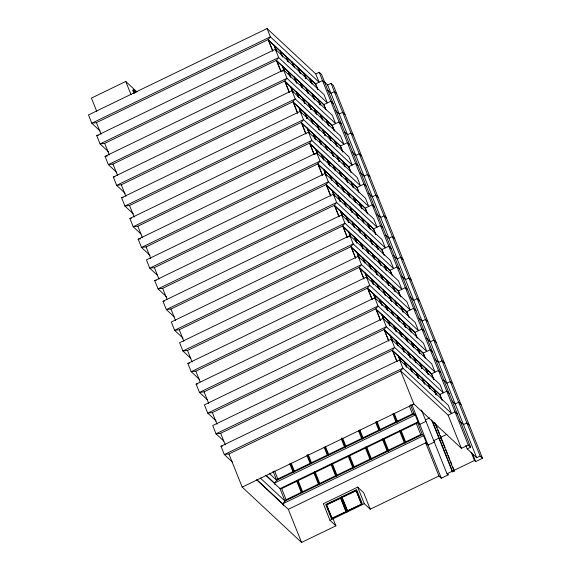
<?xml version="1.0" encoding="UTF-8"?>
<svg xmlns="http://www.w3.org/2000/svg" width="571" height="571" viewBox="0 0 571 571"><rect width="100%" height="100%" fill="white"/><g stroke="black" fill="none" stroke-linecap="round" stroke-linejoin="round"><path stroke-width="0.86" d="M275.129 484.75L274.465 483.095L277.82 478.998L292.93 471.689L293.887 472.024L294.308 471.025L310.103 463.388L311.059 463.716L311.481 462.724L327.276 455.08L328.225 455.408L328.653 454.416L344.449 446.772L345.398 447.107L345.819 446.108L361.621 438.471L362.571 438.799L362.992 437.807L378.794 430.163L379.744 430.491L380.165 429.499L395.967 421.855L396.916 422.19L397.337 421.191L412.448 413.882L414.089 413.882L415.274 414.989L418.593 423.275M265.672 475.229L280.026 488.612L281.667 488.612L296.777 481.296L297.198 480.304L298.148 480.632L313.95 472.995L314.371 471.996L315.32 472.331L331.123 464.687L331.544 463.695L332.493 464.023L348.289 456.386L348.717 455.387L349.666 455.715L365.461 448.078L365.883 447.079L366.839 447.414L382.634 439.77L383.055 438.778L384.012 439.106L399.807 431.469L400.228 430.47L401.185 430.798L416.295 423.489L417.401 422.162L419.778 424.381L425.88 421.427M283.409 505.456L282.745 503.8L286.107 499.711L301.217 492.402L302.166 492.73L302.587 491.731L318.39 484.094L319.339 484.422L319.76 483.43L335.562 475.786L336.512 476.121L336.933 475.122L352.728 467.485L353.685 467.813L354.106 466.814L369.901 459.177L370.857 459.505L371.278 458.513L387.074 450.869L388.03 451.204L388.451 450.205L404.247 442.568L405.203 442.896L405.624 441.897L420.734 434.588L422.369 434.588L423.561 435.694L426.872 443.981M282.509 71.346L283.63 69.962L332.322 115.342L335.634 123.629L286.942 78.248L283.63 69.962L105.043 156.347L108.354 164.626L116.805 172.499M315.635 154.177L316.762 152.792L365.447 198.173L368.766 206.459L320.074 161.079L316.762 152.792L138.168 239.178L141.48 247.457L149.93 255.33M348.767 237.008L349.887 235.623L398.579 281.003L401.891 289.29L353.206 243.91L349.887 235.623L171.3 322.008L174.612 330.288L183.063 338.16M137.019 91.96L125.77 81.467L91.424 98.084L96.727 111.338M135.955 92.281L133.378 89.875L132.686 90.204L133.985 93.451M267.064 28.55L270.376 36.83L319.068 82.21L315.756 73.93L267.064 28.55L88.476 114.928L91.788 123.215L100.239 131.087M96.413 122.658L268.134 39.599L270.376 36.83L91.788 123.215L96.413 122.658L101.046 134.256M108.519 151.793L100.068 143.921L96.756 135.634L275.35 49.256L324.035 94.636L327.354 102.916L278.662 57.543L275.35 49.256M104.693 143.364L276.414 60.312L278.662 57.543L100.068 143.921L104.693 143.364L109.332 154.962M112.972 164.07L284.693 81.018L286.942 78.248L108.354 164.626L112.972 164.07L117.612 175.668M315.756 73.93L319.189 72.267L321.566 74.48L470.647 447.214L467.214 448.877L465.886 445.566M125.085 193.212L116.634 185.332L113.322 177.053L291.909 90.675L340.601 136.048L343.913 144.335L295.228 98.954L291.909 90.675M272.767 51.197L268.134 39.599L315.635 83.873L322.501 80.547L324.878 82.766M121.259 184.783L292.98 101.724L295.228 98.954L116.634 185.332L121.259 184.783L125.898 196.374M323.828 81.453L327.633 84.993L331.066 83.337L333.443 85.55L482.524 458.285L475.657 461.611L474.465 460.497L471.154 452.218M133.371 213.918L124.921 206.045L121.602 197.759L300.196 111.381L348.888 156.761L352.2 165.04L303.508 119.66L300.196 111.381M281.053 71.903L276.414 60.312L323.914 104.579L330.787 101.26L333.157 103.472M129.538 205.489L301.26 122.43L303.508 119.66L124.921 206.045L129.538 205.489L134.178 217.087M141.001 234.017L133.2 226.751L129.888 218.465L308.476 132.087L357.168 177.467L360.479 185.746L311.787 140.373L308.476 132.087M289.333 92.609L284.693 81.018L332.201 125.285L339.067 121.966L341.444 124.178M137.825 226.195L309.546 143.143L311.787 140.373L133.2 226.751L137.825 226.195L142.457 237.793M297.619 113.322L292.98 101.724L340.48 145.998L347.354 142.671L349.723 144.884M146.105 246.9L317.826 163.848L320.074 161.079L141.48 247.457L146.105 246.9L150.744 258.499M325.042 173.505L328.354 181.785L377.046 227.165L373.734 218.879L325.042 173.505L146.454 259.884L149.766 268.163L157.567 275.436M305.899 134.028L301.26 122.43L348.767 166.703L355.633 163.377L358.01 165.597M154.384 267.613L326.105 184.554L328.354 181.785L149.766 268.163L154.384 267.613L159.024 279.205M166.496 296.749L158.046 288.876L154.734 280.589L333.328 194.211L382.013 239.592L385.325 247.871L336.64 202.491L333.328 194.211M314.178 154.734L309.546 143.143L357.046 187.409L363.913 184.09L366.289 186.303M162.671 288.319L334.392 205.26L336.64 202.491L158.046 288.876L162.671 288.319L166.975 299.083M174.134 316.848L166.332 309.582L163.02 301.295L341.608 214.917L390.3 260.297L393.612 268.577L344.92 223.204L341.608 214.917M322.465 175.44L317.826 163.848L365.326 208.115L372.199 204.796L374.576 207.009M170.95 309.025L342.671 225.966L344.92 223.204L166.332 309.582L170.95 309.025L175.59 320.624M330.745 196.153L326.105 184.554L373.612 228.828L380.479 225.502L382.856 227.715M179.237 329.731L350.958 246.679L353.206 243.91L174.612 330.288L179.237 329.731L183.876 341.33M358.174 256.336L361.486 264.616L410.178 309.996L406.859 301.709L358.174 256.336L179.579 342.714L182.898 350.994L190.693 358.267M339.031 216.859L334.392 205.26L381.892 249.534L388.765 246.208L391.135 248.421M187.516 350.444L359.238 267.385L361.486 264.616L182.898 350.994L187.516 350.444L192.156 362.035M199.629 379.579L191.178 371.7L187.866 363.42L366.454 277.042L415.146 322.422L418.457 330.702L369.765 285.322L366.454 277.042M347.311 237.565L342.671 225.966L390.179 270.24L397.045 266.921L399.422 269.134M195.803 371.15L367.524 288.091L369.765 285.322L191.178 371.7L195.803 371.15L200.107 381.913M207.259 399.679L199.457 392.413L196.146 384.126L374.74 297.748L423.425 343.128L426.737 351.408L378.052 306.035L374.74 297.748M355.597 258.27L350.958 246.679L398.458 290.946L405.324 287.627L407.701 289.84M204.083 391.856L375.804 308.797L378.052 306.035L199.457 392.413L204.083 391.856L208.722 403.454M383.02 318.454L386.331 326.74L435.023 372.121L431.712 363.834L383.02 318.454L204.432 404.832L207.744 413.118L216.195 420.991M363.877 278.983L359.238 267.385L406.738 311.659L413.611 308.333L415.988 310.545M212.362 412.562L384.083 329.51L386.331 326.74L207.744 413.118L212.362 412.562L217.001 424.16M391.299 339.167L394.618 347.446L443.303 392.827L439.991 384.54L391.299 339.167L212.712 425.545L216.024 433.824L223.825 441.098M372.156 299.689L367.524 288.091L415.024 332.365L421.89 329.039L424.267 331.251M220.649 433.275L392.37 350.216L394.618 347.446L216.024 433.824L220.649 433.275L225.288 444.866M232.761 462.41L224.31 454.53L220.991 446.251L399.586 359.873L448.278 405.253L451.59 413.532L402.898 368.152L399.586 359.873M380.443 320.395L375.804 308.797L423.304 353.071L430.177 349.752L432.547 351.964M228.928 453.981L400.649 370.922L402.898 368.152L224.31 454.53L228.928 453.981L242.183 487.113L301.559 542.45L335.905 525.841L332.922 518.382M388.723 341.101L384.083 329.51L431.59 373.777L438.457 370.458L440.833 372.67M242.183 487.113L413.904 404.054L461.404 448.328L468.277 445.002L470.647 447.214M397.009 361.814L392.37 350.216L439.87 394.49L446.736 391.164L449.113 393.376M269.533 473.637L276.714 480.325L414.089 413.882L410.442 404.768M415.274 414.989L274.465 483.095L266.664 475.829M425.459 419.949L429.877 417.815M413.904 404.054L400.649 370.922L448.156 415.196L455.023 411.869L457.4 414.082M284.993 501.038L422.369 434.588L417.401 422.162L280.026 488.612L284.993 501.038L260.198 477.927M423.561 435.694L282.745 503.8L256.743 479.569M256.986 480.125L288.305 509.318L425.688 442.875L428.057 445.087L434.931 441.761M433.739 440.655L438.892 438.164L439.484 438.721L441.205 437.886L440.612 437.336L446.95 434.267M447.521 473.238L448.178 474.894L441.312 478.22L438.935 476.007L370.251 509.225L363.62 492.659L357.682 487.127L323.343 503.736L329.967 520.302L335.905 525.841M326.434 504.671L340.751 498.083L346.183 511.666L332.108 518.482L326.434 504.671L332.108 518.482M341.886 497.198L356.211 490.61L361.643 504.193L347.561 511.002L341.886 497.198L347.561 511.002M327.454 504.514L339.973 498.462M342.907 497.041L355.426 490.989M331.865 518.261L346.183 511.666M347.325 510.781L361.643 504.193M329.967 520.302L364.312 503.693L370.251 509.225M467.214 448.877L476.714 457.735L480.147 456.072L482.524 458.285M421.484 410.007L446.993 473.787L452.146 471.296L452.739 471.853L454.459 471.018L452.796 466.878M434.645 422.426L453.859 470.468L474.465 460.497M96.756 135.634L98.298 135.448M105.043 156.347L107.348 156.069M113.322 177.053L114.864 176.867M121.602 197.759L123.143 197.573M129.888 218.465L131.43 218.279M138.168 239.178L140.48 238.899M154.734 280.589L156.276 280.404M163.02 301.295L164.555 301.11M187.866 363.42L189.408 363.235M196.146 384.126L197.687 383.94M220.991 446.251L222.533 446.065M336.754 93.83L334.378 91.617L330.944 93.28L327.775 90.325M345.034 114.535L342.664 112.323L339.224 113.986L335.427 110.446M353.321 135.248L350.944 133.036L347.511 134.692L344.342 131.744M361.6 155.954L359.223 153.742L355.79 155.405L351.993 151.857M369.887 176.66L367.51 174.448L364.077 176.111L360.272 172.57M378.166 197.366L375.789 195.154L372.356 196.817L368.559 193.276M386.446 218.079L384.076 215.867L380.636 217.522L376.839 213.982M394.732 238.785L392.356 236.572L388.922 238.228L385.753 235.281M403.012 259.491L400.635 257.278L397.202 258.941L393.405 255.401M411.298 280.197L408.922 277.984L405.489 279.647L401.684 276.107M419.578 300.91L417.201 298.69L413.768 300.353L409.971 296.813M427.857 321.616L425.488 319.403L422.048 321.059L418.886 318.111M436.144 342.322L433.767 340.109L430.334 341.772L426.53 338.225M444.424 363.028L442.047 360.815L438.614 362.478L434.817 358.938M452.71 383.741L450.333 381.521L446.9 383.184L443.096 379.644M134.385 91.645L135.57 92.752M460.99 404.446L458.613 402.234L455.18 403.89L452.011 400.942M469.276 425.152L466.9 422.94L463.466 424.603L459.662 421.055M453.859 470.468L454.459 471.018M446.993 473.787L448.178 474.894M331.066 83.337L480.147 456.072M327.633 84.993L476.714 457.735M472.345 453.324L475.657 461.611M319.189 72.267L468.277 445.002M315.635 83.873L317.954 89.668M323.914 104.579L325.905 109.546M332.201 125.285L334.52 131.087M340.48 145.998L342.8 151.793M348.767 166.703L351.079 172.499M357.046 187.409L359.031 192.377M365.326 208.115L367.645 213.918M373.612 228.828L375.932 234.624M381.892 249.534L384.212 255.33M390.179 270.24L392.163 275.208M398.458 290.946L400.778 296.749M406.738 311.659L409.057 317.455M415.024 332.365L417.344 338.16M423.304 353.071L425.295 358.038M431.59 373.777L433.91 379.579M439.87 394.49L442.19 400.285M448.156 415.196L461.404 448.328M317.562 89.069L315.663 84.315L310.196 79.219L312.101 83.98M325.527 108.982L323.943 105.021L318.482 99.932L320.381 104.686M334.128 130.488L332.229 125.727L326.762 120.638L328.982 126.184M342.728 151.986L340.509 146.433L335.049 141.344L336.947 146.105M350.694 171.9L348.788 167.146L343.328 162.05L345.234 166.811M358.659 191.813L357.075 187.852L351.608 182.763L353.513 187.516M367.26 213.318L365.354 208.558L359.894 203.469L362.114 209.015M375.54 234.024L373.641 229.264L368.174 224.175L370.079 228.935M383.826 254.73L381.92 249.977L376.46 244.88L378.045 248.849M391.792 274.644L390.2 270.683L384.74 265.594L386.646 270.347M400.385 296.149L398.487 291.388L393.026 286.299L395.246 291.845M408.672 316.855L406.766 312.094L401.306 307.005L403.212 311.766M416.951 337.561L415.053 332.807L409.585 327.711L411.177 331.68M424.917 357.475L423.332 353.513L417.872 348.424L419.771 353.178M433.839 379.772L431.619 374.219L426.152 369.13L428.371 374.676M441.804 399.686L439.898 394.925L434.438 389.836L436.337 394.59M309.696 78.341L311.68 83.309M317.976 99.047L320.295 104.843M326.262 119.753L328.582 125.549M334.542 140.459L336.861 146.262M342.828 161.172L344.813 166.14M351.108 181.878L353.428 187.673M359.387 202.584L361.707 208.379M367.674 223.29L369.994 229.092M375.954 243.995L377.945 248.97M384.24 264.708L386.56 270.504M392.52 285.414L394.839 291.21M400.806 306.12L403.119 311.923M409.086 326.826L411.07 331.801M417.365 347.539L419.685 353.335M425.652 368.245L427.972 374.041M433.931 388.951L436.251 394.754M311.309 82.745L309.725 78.777L304.257 73.688L306.163 78.448M320.224 105.035L318.004 99.49L312.544 94.393L314.764 99.946M328.189 124.949L326.291 120.196L320.823 115.106L322.729 119.86M336.476 145.662L334.57 140.901L329.11 135.812L331.009 140.566M344.441 165.576L342.857 161.607L337.39 156.518L339.295 161.279M353.356 187.866L351.136 182.32L345.676 177.224L347.896 182.777M361.322 207.78L359.416 203.026L353.956 197.937L355.861 202.691M369.601 228.493L367.703 223.732L362.235 218.643L363.827 222.604M377.888 249.199L375.982 244.438L370.522 239.349L372.742 244.902M386.488 270.697L384.269 265.151L378.801 260.055L381.021 265.608M394.454 290.61L392.548 285.857L387.088 280.768L388.987 285.521M403.047 312.116L400.828 306.563L395.368 301.474L396.952 305.435M411.013 332.029L409.114 327.269L403.647 322.18L405.867 327.733M419.614 353.528L417.394 347.982L411.934 342.885L413.832 347.646M427.579 373.441L425.68 368.688L420.213 363.591L422.119 368.352M436.18 394.946L433.96 389.393L428.5 384.304L430.084 388.266M303.758 72.802L306.077 78.605M312.037 93.508L314.357 99.311M320.324 114.221L322.644 120.017M328.603 134.927L330.595 139.895M336.89 155.633L339.21 161.436M345.17 176.339L347.489 182.142M353.456 197.052L355.44 202.02M361.736 217.758L363.72 222.726M370.015 238.464L372.335 244.267M378.302 259.17L380.621 264.973M386.581 279.883L388.573 284.85M394.868 300.589L396.852 305.556M403.147 321.295L405.467 327.09M411.427 342L413.747 347.803M419.714 362.713L422.033 368.509M427.993 383.419L429.984 388.387M306.006 78.798L303.786 73.245L298.326 68.156L300.546 73.702M313.971 98.712L312.066 93.951L306.606 88.862L308.511 93.615M322.251 119.418L320.352 114.664L314.885 109.568L316.791 114.328M330.538 140.123L328.632 135.37L323.172 130.274L325.391 135.827M339.138 161.629L336.919 156.076L331.451 150.987L333.671 156.533M347.104 181.542L345.198 176.782L339.738 171.693L341.636 176.446M355.069 201.456L353.478 197.495L348.017 192.398L349.923 197.159M363.663 222.954L361.764 218.201L356.297 213.104L358.517 218.657M372.263 244.459L370.044 238.906L364.584 233.817L366.482 238.571M380.229 264.373L378.33 259.612L372.863 254.523L374.769 259.277M388.516 285.079L386.61 280.318L381.15 275.229L383.048 279.99M396.795 305.785L394.889 301.031L389.429 295.935L391.649 301.488M405.396 327.283L403.176 321.737L397.716 316.648L399.614 321.402M413.361 347.204L411.455 342.443L405.995 337.354L407.901 342.108M421.962 368.702L419.742 363.149L414.275 358.06L416.18 362.821M429.927 388.615L428.022 383.862L422.561 378.766L424.781 384.319M297.819 67.271L300.139 73.067M306.106 87.977L308.09 92.945M314.385 108.683L316.37 113.658M322.665 129.396L324.985 135.191M330.952 150.102L333.271 155.897M339.231 170.808L341.222 175.775M347.518 191.513L349.502 196.488M355.797 212.226L358.117 218.022M364.077 232.932L366.396 238.728M372.363 253.638L374.348 258.606M380.643 274.344L382.634 279.319M388.93 295.057L391.249 300.853M397.209 315.763L399.529 321.559M405.496 336.469L407.48 341.437M413.775 357.175L415.759 362.15M422.055 377.888L424.374 383.683M299.754 72.467L297.848 67.713L292.388 62.617L294.286 67.378M308.033 93.173L306.127 88.419L300.667 83.33L302.573 88.084M316.313 113.886L314.414 109.125L308.947 104.036L311.166 109.582M324.913 135.384L322.694 129.831L317.233 124.742L319.453 130.295M332.879 155.298L330.98 150.544L325.513 145.448L327.419 150.209M340.844 175.211L339.26 171.25L333.799 166.161L335.698 170.915M349.445 196.717L347.546 191.956L342.079 186.867L344.299 192.413M358.046 218.215L355.826 212.662L350.366 207.573L352.264 212.333M366.011 238.128L364.105 233.375L358.645 228.279L360.551 233.039M373.976 258.042L372.392 254.081L366.925 248.992L368.83 253.745M382.577 279.547L380.671 274.787L375.211 269.698L377.431 275.243M390.857 300.253L388.958 295.493L383.491 290.403L385.396 295.164M399.143 320.959L397.238 316.206L391.777 311.109L393.676 315.87M407.423 341.665L405.517 336.911L400.057 331.822L401.963 336.576M415.702 362.378L413.804 357.617L408.336 352.528L410.556 358.074M423.989 383.084L422.083 378.323L416.623 373.234L418.522 377.995M291.881 61.739L293.872 66.707M300.168 82.445L302.152 87.413M308.447 103.151L310.767 108.947M316.727 123.857L319.046 129.66M325.013 144.57L326.997 149.538M333.293 165.276L335.284 170.244M341.579 185.982L343.899 191.777M349.859 206.688L352.179 212.491M358.145 227.401L360.13 232.368M366.425 248.107L368.409 253.074M374.704 268.813L377.024 274.608M382.991 289.518L385.311 295.321M391.271 310.224L393.262 315.199M399.557 330.937L401.877 336.733M407.837 351.643L410.156 357.439M416.116 372.349L418.436 378.152M293.494 66.143L291.909 62.175L286.449 57.086L288.348 61.846M302.095 87.641L300.196 82.888L294.729 77.792L296.949 83.345M310.695 109.14L308.476 103.594L303.015 98.505L304.914 103.258M318.661 129.06L316.755 124.3L311.295 119.211L313.201 123.964M326.626 148.974L325.042 145.005L319.574 139.916L321.48 144.677M335.227 170.472L333.321 165.718L327.861 160.622L330.081 166.175M343.506 191.178L341.608 186.424L336.141 181.335L338.046 186.089M351.793 211.891L349.887 207.13L344.427 202.041L346.326 206.795M359.759 231.805L358.167 227.836L352.707 222.747L354.612 227.508M368.352 253.303L366.454 248.549L360.986 243.453L363.206 249.006M376.639 274.009L374.733 269.255L369.273 264.166L371.171 268.92M384.918 294.722L383.02 289.961L377.552 284.872L379.137 288.833M392.884 314.635L391.299 310.667L385.839 305.578L387.738 310.331M401.484 336.133L399.579 331.38L394.118 326.284L396.338 331.837M409.764 356.839L407.865 352.086L402.405 346.997L404.304 351.75M418.051 377.552L416.145 372.792L410.685 367.703L412.269 371.664M435.573 423.81L437.229 427.95M437.893 429.606L439.549 433.746M440.212 435.402L445.18 447.828M445.844 449.484L447.5 453.624M448.164 455.28L449.82 459.427M450.483 461.082L451.804 464.394M432.532 421.327L452.739 471.853M431.605 419.942L452.146 471.296M285.943 56.201L288.262 62.003M294.229 76.914L296.549 82.709M302.509 97.62L304.828 103.415M310.795 118.325L312.78 123.293M319.075 139.031L321.394 144.834M327.354 159.737L329.674 165.54M335.641 180.45L337.961 186.246M343.92 201.156L345.912 206.124M352.207 221.862L354.527 227.665M360.487 242.568L362.806 248.371M368.766 263.281L371.086 269.077M377.053 283.987L379.037 288.955M385.332 304.693L387.652 310.496M393.619 325.399L395.939 331.201M401.898 346.112L404.218 351.907M410.185 366.818L412.169 371.785M287.877 61.404L285.971 56.643L280.511 51.554L282.731 57.1M296.477 82.902L294.258 77.349L288.79 72.26L290.696 77.014M304.443 102.816L302.537 98.062L297.077 92.966L298.976 97.727M312.408 122.729L310.817 118.768L305.357 113.679L307.262 118.433M321.002 144.235L319.103 139.474L313.636 134.385L315.856 139.931M329.289 164.94L327.383 160.18L321.923 155.091L323.821 159.844M337.568 185.646L335.669 180.893L330.202 175.797L331.787 179.765M345.534 205.56L343.949 201.599L338.489 196.503L340.387 201.263M354.134 227.058L352.236 222.305L346.768 217.216L348.988 222.761M362.414 247.771L360.515 243.01L355.055 237.921L356.954 242.675M370.7 268.477L368.795 263.723L363.334 258.627L364.919 262.596M378.666 288.391L377.081 284.429L371.614 279.333L373.52 284.094M387.266 309.889L385.361 305.135L379.901 300.046L382.12 305.592M395.546 330.602L393.647 325.841L388.18 320.752L390.086 325.506M404.147 352.1L401.927 346.547L396.467 341.458L398.051 345.426M411.798 371.221L410.206 367.26L404.746 362.164L406.652 366.925M280.004 50.669L282.324 56.465M288.291 71.375L290.61 77.178M296.57 92.081L298.562 97.056M304.857 112.794L307.177 118.59M313.136 133.5L315.456 139.295M321.416 154.206L323.736 160.001M329.703 174.912L331.687 179.886M337.982 195.625L340.302 201.42M346.269 216.33L348.588 222.126M354.548 237.036L356.868 242.832M362.835 257.742L364.819 262.717M371.114 278.455L373.434 284.251M379.394 299.161L381.713 304.957M387.68 319.867L390 325.663M395.96 340.573L397.951 345.548M404.247 361.286L406.566 367.082M281.938 55.865L280.033 51.112L274.572 46.015L276.471 50.776M290.218 76.571L288.319 71.818L282.852 66.728L284.758 71.482M298.183 96.492L296.599 92.523L291.139 87.434L293.037 92.188M307.105 118.782L304.885 113.229L299.418 108.14L301.638 113.693M315.064 138.696L313.165 133.942L307.705 128.846L309.603 133.607M323.35 159.402L321.444 154.648L315.984 149.559L317.569 153.52M331.63 180.115L329.731 175.354L324.264 170.265L326.484 175.811M340.23 201.613L338.011 196.06L332.55 190.971L334.77 196.524M348.196 221.527L346.297 216.773L340.83 211.677L342.736 216.438M356.796 243.025L354.577 237.479L349.117 232.39L350.701 236.351M364.762 262.945L362.856 258.185L357.396 253.096L359.616 258.642M373.363 284.444L371.143 278.891L365.676 273.802L367.581 278.562M381.328 304.357L379.422 299.604L373.962 294.508L375.861 299.268M389.929 325.855L387.709 320.31L382.242 315.221L383.826 319.182M397.894 345.776L395.988 341.015L390.528 335.926L392.748 341.472M406.174 366.482L404.268 361.721L398.808 356.632L400.714 361.393M274.066 45.138L276.385 50.933M282.352 65.843L284.337 70.811M290.632 86.549L292.952 92.345M298.918 107.255L301.238 113.058M307.198 127.968L309.189 132.936M315.485 148.674L317.469 153.642M323.764 169.38L326.084 175.176M332.044 190.086L334.363 195.889M340.33 210.799L342.315 215.767M348.61 231.505L350.601 236.473M356.896 252.211L359.216 258.006M365.176 272.917L367.496 278.719M373.455 293.63L375.775 299.425M381.742 314.335L383.726 319.303M390.022 335.041L392.341 340.837M398.308 355.747L400.628 361.55M276 50.334L274.094 45.573L268.634 40.484L272.76 50.79M284.279 71.04L282.381 66.286L276.914 61.19L281.039 71.496M292.88 92.538L290.66 86.992L285.2 81.903L289.319 92.209M300.846 112.458L298.947 107.698L293.48 102.609L297.605 112.915M309.132 133.164L307.227 128.404L301.766 123.315L305.885 133.621M317.412 153.87L315.506 149.117L310.046 144.02L314.171 154.327M326.012 175.368L323.793 169.823L318.325 164.734L322.451 175.04M333.978 195.289L332.072 190.528L326.612 185.439L330.73 195.746M342.257 215.995L340.359 211.234L334.892 206.145L339.017 216.452M350.544 236.701L348.638 231.947L343.178 226.851L347.296 237.158M359.138 258.199L356.918 252.653L351.458 247.564L355.583 257.871M367.103 278.12L365.204 273.359L359.744 268.27L363.863 278.577M375.704 299.618L373.484 294.065L368.024 288.976L372.149 299.283M383.669 319.532L381.771 314.778L376.303 309.682L380.429 319.988M391.956 340.237L390.05 335.484L384.59 330.395L388.708 340.701M400.235 360.951L398.337 356.19L392.869 351.101L396.995 361.407M411.827 404.496L441.312 478.22M425.688 442.875L438.935 476.007M409.279 405.952L412.448 413.882M416.295 423.489L420.734 434.588M394.168 413.261L397.337 421.191M401.185 430.798L405.624 441.897M393.605 413.904L396.916 422.19M400.228 430.47L405.203 442.896M392.791 413.932L395.967 421.855M399.807 431.469L404.247 442.568M376.996 421.569L380.165 429.499M384.012 439.106L388.451 450.205M376.103 421.384L379.744 430.491M383.055 438.778L388.03 451.204M375.625 422.233L378.794 430.163M382.634 439.77L387.074 450.869M359.823 429.877L362.992 437.807M366.839 447.414L371.278 458.513M359.259 430.513L362.571 438.799M365.883 447.079L370.857 459.505M358.452 430.541L361.621 438.471M365.461 448.078L369.901 459.177M342.65 438.178L345.819 446.108M349.666 455.715L354.106 466.814M341.758 437.993L345.398 447.107M348.717 455.387L353.685 467.813M341.28 438.849L344.449 446.772M348.289 456.386L352.728 467.485M357.682 487.127L364.312 503.693M362.592 504.521L356.632 489.618L325.72 504.564L331.68 519.474M355.969 490.389L361.4 503.972M325.477 446.486L328.653 454.416M332.493 464.023L336.933 475.122M324.913 447.129L328.225 455.408M331.544 463.695L336.512 476.121M324.107 447.15L327.276 455.08M331.123 464.687L335.562 475.786M341.173 497.091L347.139 512.001M340.516 497.862L345.947 511.445M308.304 454.794L311.481 462.724M315.32 472.331L319.76 483.43M307.412 454.602L311.059 463.716M314.371 471.996L319.339 484.422M306.934 455.458L310.103 463.388M313.95 472.995L318.39 484.094M291.139 463.095L294.308 471.025M298.148 480.632L302.587 491.731M290.575 463.738L293.887 472.024M297.198 480.304L302.166 492.73M289.761 463.766L292.93 471.689M296.777 481.296L301.217 492.402M133.378 89.875L134.677 93.123M125.77 81.467L131.073 94.722M274.651 471.075L277.82 478.998M281.667 488.612L286.107 499.711M273.066 471.218L276.714 480.325M288.305 509.318L301.559 542.45"/></g></svg>
